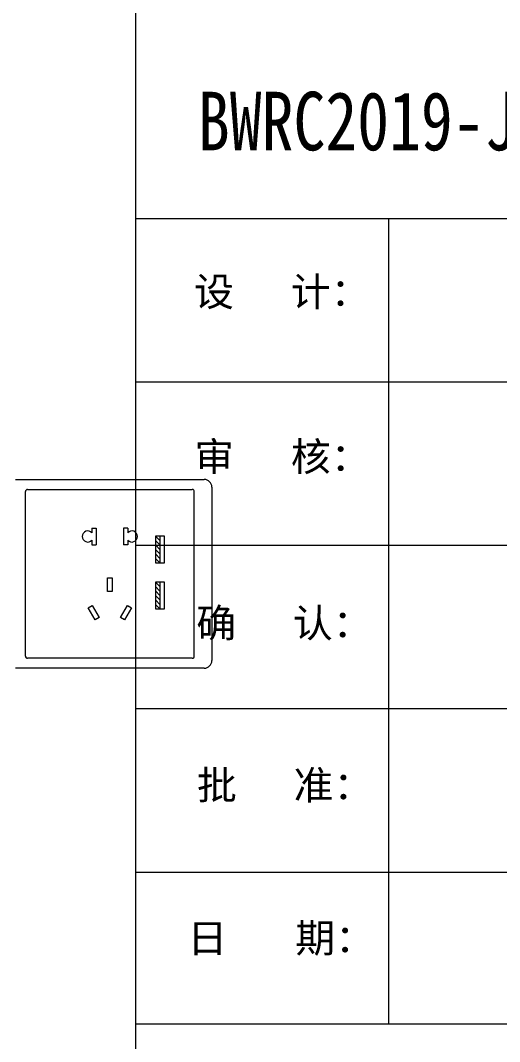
# Model space of a CAD drawing. Header units: millimetres. Extents: x 130143 to 328923, y 19139 to 134795.
# Drawn here: x 280374 to 283648, y 55305 to 62285 of the extents above; entities that cross this region are included whole.
import ezdxf
from ezdxf.enums import TextEntityAlignment as Align

# ---------------------------------------------------------------- set-up
doc = ezdxf.new("R2010")
doc.units = ezdxf.units.MM
doc.header["$LTSCALE"] = 10
doc.layers.add('邦威智能化', color=7, linetype='Continuous', lineweight=18)
doc.styles.get("Standard").update_dxf_attribs({"font": 'arial.ttf'})
doc.styles.add('仿宋体', font='', dxfattribs={"width": 0.8})
doc.styles.get('仿宋体').set_extended_font_data('宋体')

# ---------------------------------------------------------------- blocks, each defined once
blk = doc.blocks.new('图框')
for p, q in [((34698.4, 589.7), (34698.4, -29110.3)), ((34698.4, -16833.3), (41198.4, -16833.3)), ((36860.1, -16833.3), (36860.1, -23716)), ((34698.4, -18229.8), (41198.4, -18229.8)), ((34698.4, -19626.2), (41198.4, -19626.2)), ((34698.4, -21022.6), (41198.4, -21022.6)), ((34698.4, -22419), (41198.4, -22419)), ((34698.4, -23716), (41198.4, -23716))]:
    blk.add_line(p, q)
for s, p, p2 in [('设     计：', (35200, -17582.6), (36706.3, -17582.6)), ('审     核：', (35201.4, -18992.3), (36707.7, -18992.3)), ('确     认：', (35218.5, -20414.1), (36724.8, -20414.1)), ('批     准：', (35224.7, -21798.6), (36730.9, -21798.6)), ('日      期：', (35143.3, -23105.8), (36744.9, -23105.8))]:
    blk.add_text(s, height=245.65).set_placement(p, p2, align=Align.ALIGNED)

msp = doc.modelspace()

# ---------------------------------------------------------------- linework, layer by layer
at = {"layer": '邦威智能化', "color": 0}
for p, q in [((280339.98975, 59147.01257, 0), (281629.98975, 59147.01257, 0)), ((280407.86475, 57939.13759, 0), (280407.86475, 59064.88757, 0)), ((280422.11475, 59079.13757, 0), (281547.86475, 59079.13757, 0)), ((281562.11475, 57939.13759, 0), (281562.11475, 59064.88757, 0)), ((281682.48975, 59094.51257, 0), (281682.48975, 57909.51257, 0)), ((280862.33631, 58813.99231, 0), (280890.64095, 58813.99231, 0)), ((280862.33631, 58813.99231, 0), (280862.33631, 58782.34538, 0)), ((280890.64095, 58813.99231, 0), (280890.64095, 58700.77375, 0)), ((281107.64319, 58813.99231, 0), (281079.33855, 58813.99231, 0)), ((281079.33855, 58813.99231, 0), (281079.33855, 58700.77375, 0)), ((281107.64319, 58813.99231, 0), (281107.64319, 58782.34538, 0)), ((280862.33631, 58732.42068, 0), (280862.33631, 58700.77375, 0)), ((281107.64319, 58732.42068, 0), (281107.64319, 58700.77375, 0)), ((280862.33631, 58700.77375, 0), (280890.64095, 58700.77375, 0)), ((281107.64319, 58700.77375, 0), (281079.33855, 58700.77375, 0)), ((280969.26495, 58381.04422, 0), (280969.26495, 58475.39302, 0)), ((280969.26495, 58475.39302, 0), (281000.71455, 58475.39302, 0)), ((280984.98975, 58475.39302, 0), (280994.42463, 58475.39302, 0)), ((281000.71455, 58475.39302, 0), (281000.71455, 58381.04422, 0)), ((281000.71455, 58381.04422, 0), (280969.26495, 58381.04422, 0)), ((280837.49914, 58270.19065, 0), (280864.73529, 58285.91545, 0)), ((280864.73529, 58285.91545, 0), (280911.90969, 58204.20699, 0)), ((281058.06981, 58204.20699, 0), (281105.24421, 58285.91545, 0)), ((281105.24421, 58285.91545, 0), (281127.03313, 58273.33561, 0)), ((281105.24421, 58285.91545, 0), (281132.48036, 58270.19065, 0)), ((280884.67354, 58188.48219, 0), (280837.49914, 58270.19065, 0)), ((281132.48036, 58270.19065, 0), (281085.30596, 58188.48219, 0)), ((280911.90969, 58204.20699, 0), (280884.67354, 58188.48219, 0)), ((280911.90969, 58204.20699, 0), (280898.29162, 58196.34459, 0)), ((281085.30596, 58188.48219, 0), (281058.06981, 58204.20699, 0)), ((281547.86475, 57924.88757, 0), (280422.11475, 57924.88757, 0)), ((281629.98975, 57857.01257, 0), (280339.98975, 57857.01257, 0))]:
    msp.add_line(p, q, dxfattribs=at)
at = {"layer": '邦威智能化'}
for p, q in [((281327.07935, 58699.28708, 6.61051), (281296.19821, 58730.16822, 6.61051)), ((281327.07935, 58730.16822, 6.61051), (281297.3294, 58759.91818, 6.61051)), ((281327.07935, 58759.91818, 6.61051), (281327.07935, 58576.89368, 6.61051)), ((281327.07935, 58669.53712, 6.61051), (281296.19821, 58700.41827, 6.61051)), ((281327.07935, 58638.65597, 6.61051), (281296.19821, 58669.53712, 6.61051)), ((281327.07935, 58607.77483, 6.61051), (281296.19821, 58638.65597, 6.61051)), ((281327.07935, 58576.89368, 6.61051), (281296.19821, 58607.77483, 6.61051)), ((281327.07935, 58415.19578, 6.61051), (281297.3294, 58444.94574, 6.61051)), ((281327.07935, 58444.94574, 6.61051), (281327.07935, 58261.92124, 6.61051)), ((281327.07935, 58384.31463, 6.61051), (281296.19821, 58415.19578, 6.61051)), ((281327.07935, 58354.56468, 6.61051), (281296.19821, 58385.44582, 6.61051)), ((281327.07935, 58323.68353, 6.61051), (281296.19821, 58354.56468, 6.61051)), ((281327.07935, 58292.80239, 6.61051), (281296.19821, 58323.68353, 6.61051)), ((281327.07935, 58261.92124, 6.61051), (281296.19821, 58292.80239, 6.61051))]:
    msp.add_line(p, q, dxfattribs=at)
at = {"layer": '邦威智能化', "elevation": 6.61051}
for points in [[(281357.9605, 58759.91818), (281296.19821, 58759.91818), (281296.19821, 58576.89368), (281357.9605, 58576.89368)], [(281357.9605, 58444.94574), (281296.19821, 58444.94574), (281296.19821, 58261.92124), (281357.9605, 58261.92124)]]:
    msp.add_lwpolyline(points, close=True, dxfattribs=at)
at = {"layer": '邦威智能化', "color": 0}
for centre, radius, start, end in [((281629.98975, 59094.51257, 0), 52.5, 0, 89.999999998), ((280422.11475, 59064.88757, 0), 14.25, 90, 180), ((281547.86475, 59064.88757, 0), 14.25, 0, 90), ((280834.03167, 58757.38303, 0), 37.73952, 41.409622123, 318.590377877), ((281135.94783, 58757.38303, 0), 37.73952, 221.409622123, 138.590377877), ((280422.11475, 57939.13757, 0), 14.25, 179.999922725, 270), ((281547.86475, 57939.13757, 0), 14.25, 270, 0.000077275), ((281629.98975, 57909.51257, 0), 52.5, 269.99999999, 0)]:
    msp.add_arc(centre, radius, start, end, dxfattribs=at)

# ---------------------------------------------------------------- block references
at = {"layer": '邦威智能化', "xscale": 0.8000000000029104, "yscale": 0.7999999999992724, "zscale": 0.8}
msp.add_blockref('图框', (253400.67364, 74398.66925, 0), dxfattribs=at)

# ---------------------------------------------------------------- texts
at = {"layer": '邦威智能化', "color": 0, "insert": (281586.90415, 61390.59669, 0), "char_height": 400, "width": 6746.6666667, "attachment_point": 7, "style": '仿宋体'}
msp.add_mtext('BWRC2019-JS204-0104', dxfattribs=at)

doc.saveas('drawing.dxf')
